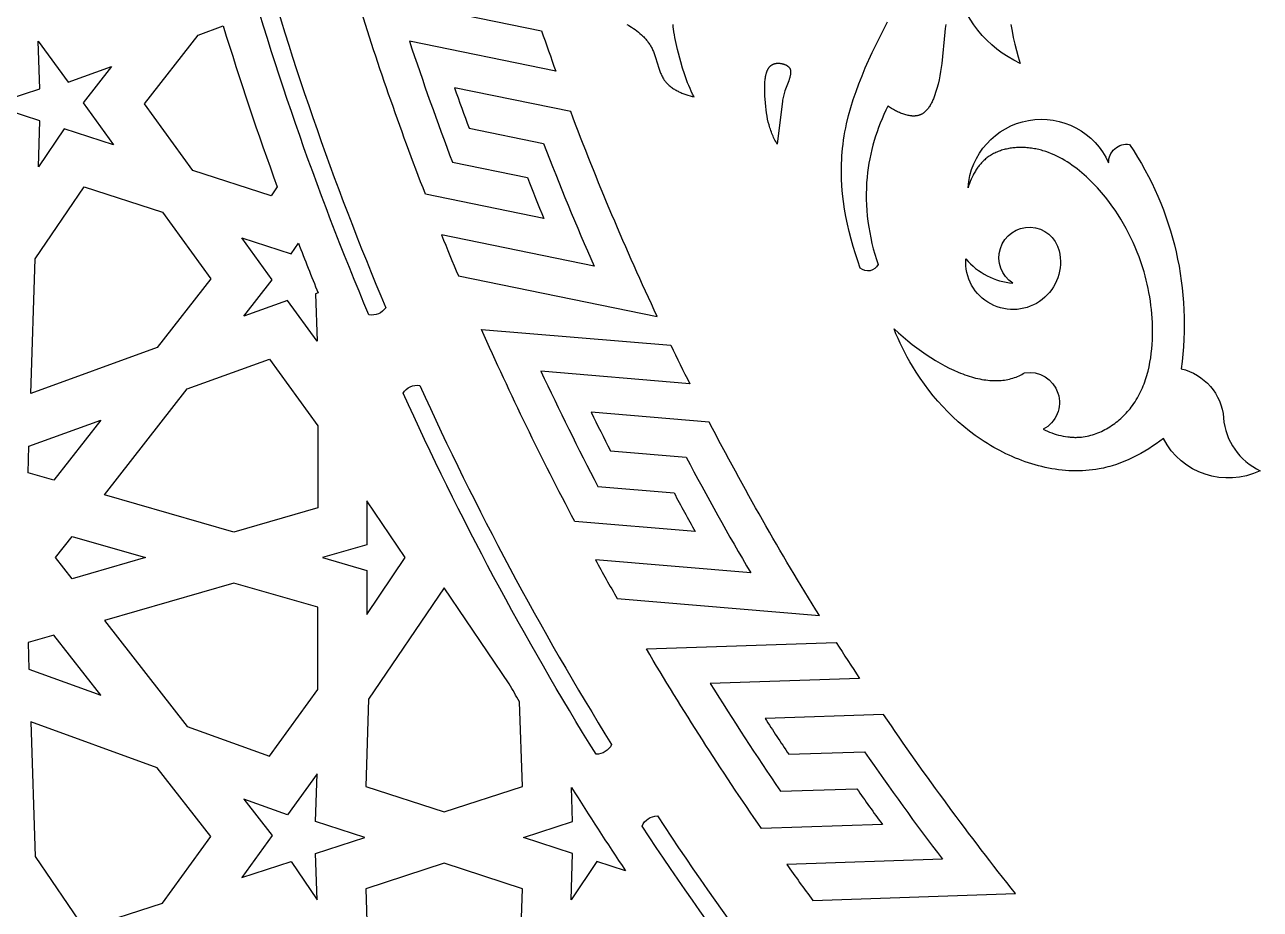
# Model space of a CAD drawing. Extents: x -1807 to 4498, y -1480 to 4111.
# Drawn here: x 413 to 1086, y 325 to 807 of the extents above; entities that cross this region are included whole.
import ezdxf

# ---------------------------------------------------------------- set-up
doc = ezdxf.new("R2010")
doc.units = 0
doc.layers.add('LAYER_01', color=7, linetype='CONTINUOUS')

msp = doc.modelspace()

# ---------------------------------------------------------------- linework, layer by layer
at = {"layer": 'LAYER_01'}
for points in [[(527.57, 859.72, -0.290146), (537.21, 862.37, 0.032514), (609.82, 652.72, -0.290146), (600.6, 648.84, -0.032514)], [(593.25, 824.47), (694.67, 803.71, 0.003703), (702.41, 781.71), (622.71, 798.03, 0.010655), (646.16, 731.98), (686.93, 723.64, 0.003728), (695.92, 701.38), (631.41, 714.59, -0.017475)], [(550.71, 718.57), (547.41, 713.68), (504.74, 727.55), (478.36, 763.85), (507.6, 801.37), (521.27, 806.33, 0.013312)], [(649.37, 670.08), (757.67, 647.91, -0.019258), (710.55, 759.63), (647.27, 772.58, 0.003596), (655.23, 750.54), (695.77, 742.24, 0.011339), (723.28, 675.37), (640.19, 692.38, 0.003621)], [(886.66, 641.17), (889.12, 638.97), (891.6, 636.83), (894.1, 634.75), (896.61, 632.75), (899.13, 630.83), (901.66, 628.98), (904.19, 627.23), (906.72, 625.56), (909.24, 623.98), (911.76, 622.5), (914.26, 621.12), (916.75, 619.83), (919.21, 618.66), (921.66, 617.59), (922.87, 617.09), (924.07, 616.63), (925.27, 616.19), (926.45, 615.78), (927.63, 615.39), (928.8, 615.04), (929.96, 614.71), (931.11, 614.41), (932.25, 614.14), (933.38, 613.9), (934.49, 613.69), (935.6, 613.5), (936.69, 613.35), (937.77, 613.22), (938.84, 613.12), (939.89, 613.05), (940.93, 613), (941.96, 612.99), (942.97, 613), (943.97, 613.04), (944.95, 613.11), (945.92, 613.21), (946.87, 613.33), (947.81, 613.48), (948.73, 613.66), (949.64, 613.86), (950.53, 614.09), (951.4, 614.34), (952.26, 614.62), (953.1, 614.93), (953.92, 615.26), (954.73, 615.62), (955.52, 616), (956.29, 616.4), (957.04, 616.83), (957.78, 617.28, -0.85216), (967.86, 586.48), (969.02, 585.94), (970.19, 585.43), (971.38, 584.95), (972.59, 584.5), (973.81, 584.08), (975.05, 583.7), (976.29, 583.35), (977.54, 583.04), (978.81, 582.77), (980.08, 582.54), (981.35, 582.35), (981.99, 582.28), (982.63, 582.22), (983.27, 582.16), (983.91, 582.12), (984.55, 582.1), (985.19, 582.08), (985.83, 582.08), (986.46, 582.09), (987.1, 582.11), (987.74, 582.15), (988.76, 582.24), (989.77, 582.37), (990.79, 582.52), (991.79, 582.71), (992.79, 582.94), (993.79, 583.19), (994.78, 583.48), (995.77, 583.79), (996.74, 584.14), (997.71, 584.51), (998.67, 584.92), (999.62, 585.34), (1000.57, 585.8), (1001.5, 586.28), (1002.42, 586.79), (1003.33, 587.32), (1004.23, 587.87), (1005.11, 588.45), (1005.98, 589.05), (1006.84, 589.67), (1007.69, 590.31), (1008.52, 590.97), (1009.33, 591.65), (1010.13, 592.35), (1010.91, 593.07), (1011.67, 593.8), (1012.42, 594.55), (1013.14, 595.31), (1013.85, 596.09), (1014.54, 596.89), (1015.21, 597.7), (1015.86, 598.52), (1016.59, 599.5), (1017.3, 600.5), (1017.98, 601.51), (1018.63, 602.54), (1019.26, 603.58), (1019.85, 604.64), (1020.42, 605.71), (1020.96, 606.8), (1021.48, 607.89), (1021.97, 609), (1022.44, 610.12), (1022.88, 611.24), (1023.3, 612.38), (1023.69, 613.53), (1024.06, 614.69), (1024.41, 615.85), (1024.74, 617.02), (1025.05, 618.2), (1025.6, 620.58), (1026.07, 622.98), (1026.47, 625.4), (1026.79, 627.83), (1027.05, 630.27), (1027.24, 632.71), (1027.38, 635.16), (1027.46, 637.53), (1027.49, 639.91), (1027.46, 642.27), (1027.39, 644.63), (1027.27, 646.99), (1027.09, 649.33), (1026.87, 651.67), (1026.61, 654), (1026.29, 656.32), (1025.93, 658.63), (1025.52, 660.94), (1025.07, 663.23), (1024.58, 665.51), (1024.04, 667.77), (1023.45, 670.03), (1022.83, 672.27), (1022.01, 675), (1021.12, 677.7), (1020.17, 680.39), (1019.16, 683.05), (1018.08, 685.69), (1016.93, 688.3), (1015.72, 690.89), (1014.45, 693.45), (1013.1, 695.99), (1011.69, 698.5), (1010.21, 700.98), (1008.67, 703.43), (1007.05, 705.86), (1005.36, 708.26), (1003.6, 710.62), (1001.77, 712.96), (999.64, 715.53), (997.43, 718.05), (995.12, 720.5), (993.94, 721.7), (992.74, 722.87), (991.51, 724.02), (990.27, 725.15), (989, 726.24), (987.72, 727.31), (986.41, 728.35), (985.09, 729.36), (983.75, 730.33), (982.39, 731.27), (981.01, 732.17), (979.61, 733.03), (978.19, 733.85), (976.76, 734.62), (975.31, 735.36), (973.84, 736.04), (972.35, 736.68), (970.85, 737.27), (969.33, 737.81), (968.56, 738.05), (967.79, 738.29), (967.02, 738.51), (966.24, 738.72), (965.46, 738.91), (964.67, 739.09), (963.88, 739.26), (963.09, 739.41), (962.29, 739.54), (961.49, 739.66), (960.68, 739.77), (959.87, 739.86), (959.06, 739.93), (958.24, 739.99), (956.87, 740.04), (955.48, 740.06), (954.79, 740.04), (954.1, 740.02), (953.4, 739.98), (952.71, 739.93), (952.02, 739.87), (951.33, 739.8), (950.64, 739.71), (949.96, 739.61), (949.28, 739.5), (948.6, 739.37), (947.92, 739.23), (947.25, 739.07), (946.58, 738.9), (945.92, 738.72), (945.27, 738.52), (944.62, 738.31), (943.98, 738.08), (943.34, 737.84), (942.71, 737.58), (942.09, 737.31), (941.48, 737.03), (940.88, 736.72), (940.28, 736.41), (939.7, 736.07), (939.13, 735.72), (938.56, 735.36), (938.01, 734.98), (937.47, 734.58), (936.99, 734.2), (936.52, 733.81), (936.06, 733.41), (935.6, 732.99), (935.16, 732.57), (934.73, 732.13), (934.31, 731.68), (933.9, 731.22), (933.49, 730.74), (933.1, 730.26), (932.72, 729.77), (932.35, 729.27), (931.98, 728.76), (931.63, 728.25), (931.29, 727.72), (930.96, 727.19), (930.63, 726.66), (930.32, 726.11), (930.01, 725.56), (929.72, 725.01), (929.16, 723.88), (928.64, 722.74), (928.16, 721.59), (927.72, 720.42), (927.31, 719.25), (926.95, 718.08, -0.78157), (1003.56, 731.66, -0.475843), (1014.98, 741.68, -0.184529), (1043.04, 619.44, -0.328431), (1066.13, 592.66, 0.272178), (1086.16, 563.91, -0.407236), (1033.37, 581.46), (1031.44, 579.99), (1029.46, 578.57), (1027.44, 577.19), (1025.39, 575.86), (1023.29, 574.58), (1021.16, 573.35), (1019, 572.19), (1016.81, 571.08), (1014.58, 570.04), (1012.33, 569.07), (1010.06, 568.17), (1007.75, 567.34), (1005.43, 566.6), (1004.26, 566.26), (1003.09, 565.94), (1001.91, 565.64), (1000.72, 565.36), (999.53, 565.1), (998.34, 564.87), (996.53, 564.56), (994.72, 564.3), (992.89, 564.1), (991.07, 563.94), (989.23, 563.83), (987.39, 563.78), (985.55, 563.77), (983.71, 563.8), (981.86, 563.89), (980.01, 564.01), (978.17, 564.19), (976.32, 564.4), (974.48, 564.66), (972.64, 564.96), (970.8, 565.3), (968.97, 565.69), (967.14, 566.11), (965.32, 566.57), (963.5, 567.07), (961.7, 567.6), (959.9, 568.18), (958.11, 568.78), (956.33, 569.43), (954.57, 570.1), (952.81, 570.81), (951.07, 571.55), (949.35, 572.32), (947.64, 573.12), (945.94, 573.96), (944.26, 574.82), (940.96, 576.62), (939.22, 577.63), (937.51, 578.67), (935.82, 579.73), (934.16, 580.83), (932.51, 581.95), (930.89, 583.1), (927.71, 585.48), (924.62, 587.96), (921.62, 590.55), (918.72, 593.22), (915.9, 595.99), (913.18, 598.84), (910.54, 601.78), (908.01, 604.79), (905.56, 607.88), (903.21, 611.03), (900.95, 614.25), (898.78, 617.53), (896.71, 620.87), (895.27, 623.32), (893.88, 625.79), (892.54, 628.3), (891.26, 630.82), (890.03, 633.37), (888.85, 635.95), (887.72, 638.55)], [(925.75, 679.35, 0.194886), (951.46, 666.04, -1.488276), (976.56, 683.73, -1.169559)], [(572.99, 660.81), (571.53, 660.33), (572.4, 634.41), (556.22, 656.69), (532.54, 648.11), (548.02, 667.97), (531.44, 690.8), (558.27, 682.08), (562.23, 687.94, 0.004197)], [(661.95, 640.94), (765.1, 632.24, 0.003703), (775.38, 611.31), (694.31, 618.14, 0.010655), (725.37, 555.31), (766.83, 551.82, 0.003728), (778.37, 530.77), (712.76, 536.3, -0.017475)], [(732.84, 414.64, -0.290146), (724.35, 409.37, -0.032514), (619.22, 606.23, -0.290146), (628.33, 610.36, 0.032514)], [(735.83, 494.22), (845.98, 484.93, -0.019258), (786.05, 590.34), (721.69, 595.76, 0.003596), (732.19, 574.81), (773.42, 571.33, 0.011339), (808.6, 508.15), (724.09, 515.28, 0.003621)], [(677.02, 447.72), (641.57, 500.13), (600.49, 439.4), (598.89, 391.86), (641.57, 377.99), (684.24, 391.86), (682.69, 437.94, -0.001626)], [(751.75, 466.76), (855.21, 470.24, 0.003703), (867.87, 450.66), (786.56, 447.92, 0.010655), (824.79, 389.17), (866.37, 390.57, 0.003728), (880.31, 371.03), (814.5, 368.82, -0.017475)], [(842.36, 329.73), (952.83, 333.45, -0.019258), (880.94, 431.09), (816.38, 428.91, 0.003596), (829.27, 409.34), (870.63, 410.73, 0.011339), (912.99, 352.12), (828.22, 349.27, 0.003621)], [(740.43, 345.87), (724.86, 350.93), (710.75, 330.07), (711.6, 355.24), (684.77, 363.96), (711.6, 372.67), (710.98, 391.24, 0.007778)], [(891.59, 198.75, -0.290146), (884.03, 192.21, -0.032514), (749.4, 370.2, -0.290146), (757.75, 375.7, 0.032514)]]:
    msp.add_lwpolyline(points, format="xyb", close=True, dxfattribs=at)
for points in [[(950.32, 807.13), (950.94, 803.54), (951.64, 799.97), (952.44, 796.42), (953.32, 792.89), (954.28, 789.39), (955.33, 785.91, -0.242428), (920.21, 830.52)], [(914.85, 807.1), (914.55, 804.98), (914.3, 802.86), (912.65, 785.84), (912.36, 783.65), (912.02, 781.44), (911.62, 779.2), (911.16, 776.93), (910.63, 774.63), (910.01, 772.3), (909.67, 771.14), (909.31, 769.98), (908.93, 768.83), (908.51, 767.7), (908.07, 766.58), (907.84, 766.03), (907.6, 765.49), (907.35, 764.96), (907.1, 764.44), (906.83, 763.92), (906.56, 763.42), (906.27, 762.94), (905.98, 762.46), (905.68, 762), (905.37, 761.56), (905.04, 761.13), (904.88, 760.93), (904.71, 760.72), (904.54, 760.53), (904.37, 760.33), (904.2, 760.14), (904.02, 759.96), (903.84, 759.78), (903.65, 759.61), (903.47, 759.44), (903.28, 759.28), (903.09, 759.12), (902.89, 758.97), (902.7, 758.82), (902.5, 758.68), (902.29, 758.54), (902.09, 758.42), (901.88, 758.29), (901.67, 758.18), (901.45, 758.07), (901.23, 757.96), (901.01, 757.87), (900.79, 757.78), (900.55, 757.69), (900.31, 757.61), (900.06, 757.54), (899.81, 757.47), (899.56, 757.41), (899.3, 757.36), (899.04, 757.32), (898.78, 757.28), (898.51, 757.25), (898.25, 757.23), (897.98, 757.21), (897.71, 757.2), (897.43, 757.2), (897.16, 757.2), (896.88, 757.21), (896.6, 757.22), (896.32, 757.24), (896.04, 757.27), (895.75, 757.3), (895.47, 757.33), (894.89, 757.42), (894.32, 757.53), (893.73, 757.66), (893.15, 757.81), (892.56, 757.97), (891.98, 758.16), (891.39, 758.35), (890.81, 758.57), (890.23, 758.8), (889.65, 759.04), (889.07, 759.29), (888.5, 759.55), (887.94, 759.83), (887.38, 760.11), (886.29, 760.71), (885.24, 761.33), (884.23, 761.97), (883.27, 762.62), (882.19, 760.34), (881.14, 758.04), (880.14, 755.72), (879.19, 753.37), (878.29, 751), (877.44, 748.62), (876.64, 746.21), (875.89, 743.79), (875.2, 741.35), (874.56, 738.89), (873.98, 736.42), (873.46, 733.94), (873, 731.44), (872.6, 728.94), (872.26, 726.42), (871.98, 723.9), (871.74, 720.88), (871.58, 717.86), (871.51, 714.83), (871.54, 711.8), (871.64, 708.77), (871.83, 705.75), (872.1, 702.73), (872.45, 699.71), (872.89, 696.71), (873.39, 693.72), (873.98, 690.75), (874.64, 687.79), (875.37, 684.85), (876.17, 681.94), (877.04, 679.05), (877.97, 676.2, -0.494191), (868.29, 674.35), (866.9, 678.24), (865.59, 682.18), (864.37, 686.16), (863.24, 690.17), (862.21, 694.23), (861.28, 698.3), (860.45, 702.41), (859.74, 706.53), (859.14, 710.66), (858.66, 714.8), (858.31, 718.95), (858.09, 723.09), (858.01, 727.23), (858.06, 731.36), (858.15, 733.42), (858.27, 735.48), (858.42, 737.53), (858.62, 739.57), (858.88, 741.83), (859.18, 744.08), (859.53, 746.33), (859.93, 748.56), (860.36, 750.79), (860.84, 753.01), (861.91, 757.43), (863.13, 761.83), (864.48, 766.19), (865.96, 770.53), (867.55, 774.84), (869.24, 779.13), (871.02, 783.39), (874.82, 791.85), (878.86, 800.21), (883.04, 808.48)]]:
    msp.add_lwpolyline(points, format="xyb", dxfattribs=at)
msp.add_lwpolyline([(741.16, 807.14), (741.98, 806.68), (742.78, 806.21), (743.74, 805.61), (744.69, 804.99), (745.62, 804.34), (746.52, 803.67), (747.41, 802.97), (748.27, 802.24), (749.11, 801.49), (749.51, 801.1), (749.91, 800.71), (750.3, 800.31), (750.69, 799.9), (751.06, 799.49), (751.43, 799.07), (751.79, 798.64), (752.14, 798.21), (752.48, 797.77), (752.81, 797.32), (753.14, 796.87), (753.45, 796.41), (753.75, 795.95), (754.04, 795.47), (754.32, 794.99), (754.59, 794.51), (754.85, 794.02), (755.1, 793.52), (755.35, 792.98), (755.59, 792.44), (755.81, 791.9), (756.03, 791.34), (756.43, 790.22), (756.81, 789.09), (758.55, 783.37), (758.92, 782.26), (759.33, 781.16), (759.54, 780.62), (759.76, 780.09), (759.99, 779.57), (760.24, 779.05), (760.5, 778.54), (760.77, 778.04), (761.05, 777.55), (761.35, 777.08), (761.51, 776.84), (761.67, 776.61), (761.84, 776.38), (762.01, 776.16), (762.17, 775.94), (762.34, 775.73), (762.52, 775.53), (762.7, 775.32), (763.07, 774.92), (763.45, 774.53), (763.85, 774.16), (764.26, 773.79), (764.69, 773.43), (765.13, 773.09), (765.58, 772.75), (766.04, 772.43), (766.51, 772.11), (767, 771.81), (767.49, 771.51), (767.99, 771.23), (768.5, 770.96), (769.01, 770.69), (769.53, 770.44), (770.06, 770.19), (770.6, 769.95), (771.14, 769.73), (772.23, 769.3), (773.33, 768.91), (774.43, 768.55), (775.54, 768.23), (776.65, 767.94), (777.75, 767.68), (776.97, 769.2), (776.23, 770.72), (775.53, 772.26), (774.86, 773.81), (774.23, 775.37), (773.63, 776.94), (772.51, 780.12), (771.48, 783.37), (770.53, 786.67), (768.76, 793.49), (768, 796.69), (767.3, 799.92), (767, 801.54), (766.74, 803.15), (766.53, 804.76), (766.44, 805.56), (766.37, 806.36), (766.32, 807.16)], dxfattribs=at)
for points in [[(394.6, 763.33), (421.44, 772.05), (420.57, 797.97), (436.75, 775.69), (460.43, 784.28), (444.95, 764.41), (461.53, 741.59), (434.7, 750.3), (420.59, 729.44), (421.44, 754.61)], [(823.02, 741.84), (822.6, 742.58), (822.2, 743.31), (821.81, 744.05), (821.44, 744.78), (821.09, 745.52), (820.76, 746.26), (820.43, 747), (820.13, 747.75), (819.84, 748.5), (819.56, 749.25), (819.3, 750.01), (819.05, 750.78), (818.81, 751.55), (818.59, 752.33), (818.18, 753.91), (817.82, 755.53), (817.51, 757.19), (817.23, 758.89), (817, 760.65), (816.79, 762.46), (816.62, 764.34), (816.37, 768.3), (816.26, 771.13), (816.24, 772.56), (816.26, 773.99), (816.32, 775.39), (816.37, 776.09), (816.43, 776.77), (816.5, 777.44), (816.59, 778.1), (816.7, 778.75), (816.82, 779.38), (816.89, 779.68), (816.96, 779.99), (817.04, 780.28), (817.13, 780.58), (817.21, 780.86), (817.31, 781.15), (817.41, 781.42), (817.51, 781.69), (817.62, 781.96), (817.74, 782.21), (817.86, 782.47), (817.98, 782.71), (818.12, 782.95), (818.26, 783.18), (818.33, 783.29), (818.4, 783.4), (818.48, 783.51), (818.56, 783.61), (818.63, 783.72), (818.71, 783.82), (818.8, 783.92), (818.88, 784.02), (818.96, 784.12), (819.05, 784.21), (819.14, 784.3), (819.23, 784.39), (819.32, 784.48), (819.42, 784.57), (819.51, 784.65), (819.61, 784.73), (819.71, 784.81), (819.81, 784.89), (819.91, 784.96), (820.02, 785.03), (820.13, 785.1), (820.23, 785.17), (820.34, 785.23), (820.46, 785.3), (820.57, 785.36), (820.69, 785.41), (820.81, 785.47), (820.93, 785.52), (821.05, 785.57), (821.17, 785.62), (821.3, 785.66), (821.43, 785.7), (821.56, 785.74), (821.69, 785.78), (821.83, 785.81), (821.96, 785.84), (822.08, 785.86), (822.2, 785.89), (822.43, 785.92), (822.68, 785.95), (822.92, 785.97), (823.17, 785.99), (823.43, 786), (823.69, 786), (823.94, 785.99), (824.2, 785.97), (824.47, 785.95), (824.73, 785.92), (824.99, 785.89), (825.25, 785.85), (825.51, 785.8), (825.77, 785.74), (826.02, 785.68), (826.28, 785.61), (826.53, 785.54), (826.77, 785.46), (827.01, 785.37), (827.25, 785.28), (827.48, 785.18), (827.71, 785.07), (827.93, 784.96), (828.03, 784.91), (828.14, 784.85), (828.24, 784.79), (828.34, 784.72), (828.44, 784.66), (828.54, 784.6), (828.63, 784.53), (828.72, 784.46), (828.81, 784.39), (828.9, 784.32), (828.99, 784.25), (829.07, 784.18), (829.15, 784.11), (829.23, 784.03), (829.3, 783.95), (829.37, 783.88), (829.43, 783.81), (829.49, 783.74), (829.54, 783.67), (829.6, 783.6), (829.65, 783.53), (829.7, 783.46), (829.74, 783.39), (829.79, 783.31), (829.83, 783.24), (829.87, 783.16), (829.91, 783.09), (829.95, 783.01), (829.98, 782.93), (830.02, 782.85), (830.05, 782.78), (830.08, 782.7), (830.11, 782.61), (830.13, 782.53), (830.16, 782.45), (830.18, 782.37), (830.2, 782.28), (830.22, 782.2), (830.24, 782.11), (830.26, 782.03), (830.28, 781.94), (830.29, 781.86), (830.3, 781.77), (830.31, 781.68), (830.33, 781.5), (830.34, 781.32), (830.35, 781.13), (830.35, 780.95), (830.34, 780.76), (830.33, 780.57), (830.31, 780.37), (830.29, 780.18), (830.27, 779.98), (830.24, 779.78), (830.21, 779.58), (830.17, 779.38), (830.08, 778.96), (829.98, 778.55), (829.86, 778.12), (829.73, 777.69), (829.6, 777.26), (829.29, 776.38), (827.57, 771.9), (827.26, 771.02), (827.01, 770.26), (826.79, 769.51), (826.59, 768.77), (826.41, 768.04), (826.26, 767.32), (826.12, 766.61), (826, 765.9), (825.89, 765.2), (825.71, 763.81)], [(485.37, 631.01), (416.44, 606.02), (418.91, 679.3), (445.56, 718.7), (488.23, 704.84), (514.61, 668.53)], [(527.09, 530.4), (456.64, 550.7), (501.7, 608.53), (546.43, 624.74), (572.8, 588.44), (572.8, 543.57)], [(454.53, 591.43), (429, 558.66), (414.99, 562.7), (415.48, 577.27)], [(620.41, 516.5), (599.5, 547.41), (599.5, 523.48), (575.3, 516.5), (599.5, 509.53), (599.5, 485.6)], [(430, 516.5), (438.96, 528.01), (478.87, 516.5), (438.96, 505)], [(527.09, 502.61), (456.64, 482.31), (501.7, 424.48), (546.43, 408.27), (572.8, 444.57), (572.8, 489.44)], [(454.53, 441.58), (429, 474.34), (414.99, 470.31), (415.48, 455.73)], [(485.37, 402), (416.44, 426.98), (418.91, 353.71), (445.56, 314.31), (488.23, 328.17), (514.61, 364.47)], [(598.36, 363.96), (571.53, 372.67), (572.4, 398.6), (556.22, 376.32), (532.54, 384.9), (548.02, 365.03), (531.44, 342.21), (558.27, 350.93), (572.38, 330.07), (571.53, 355.24)], [(641.57, 349.92), (598.89, 336.05), (600.49, 288.51), (641.57, 227.78), (682.64, 288.51), (684.24, 336.05)]]:
    msp.add_lwpolyline(points, close=True, dxfattribs=at)

doc.saveas('drawing.dxf')
